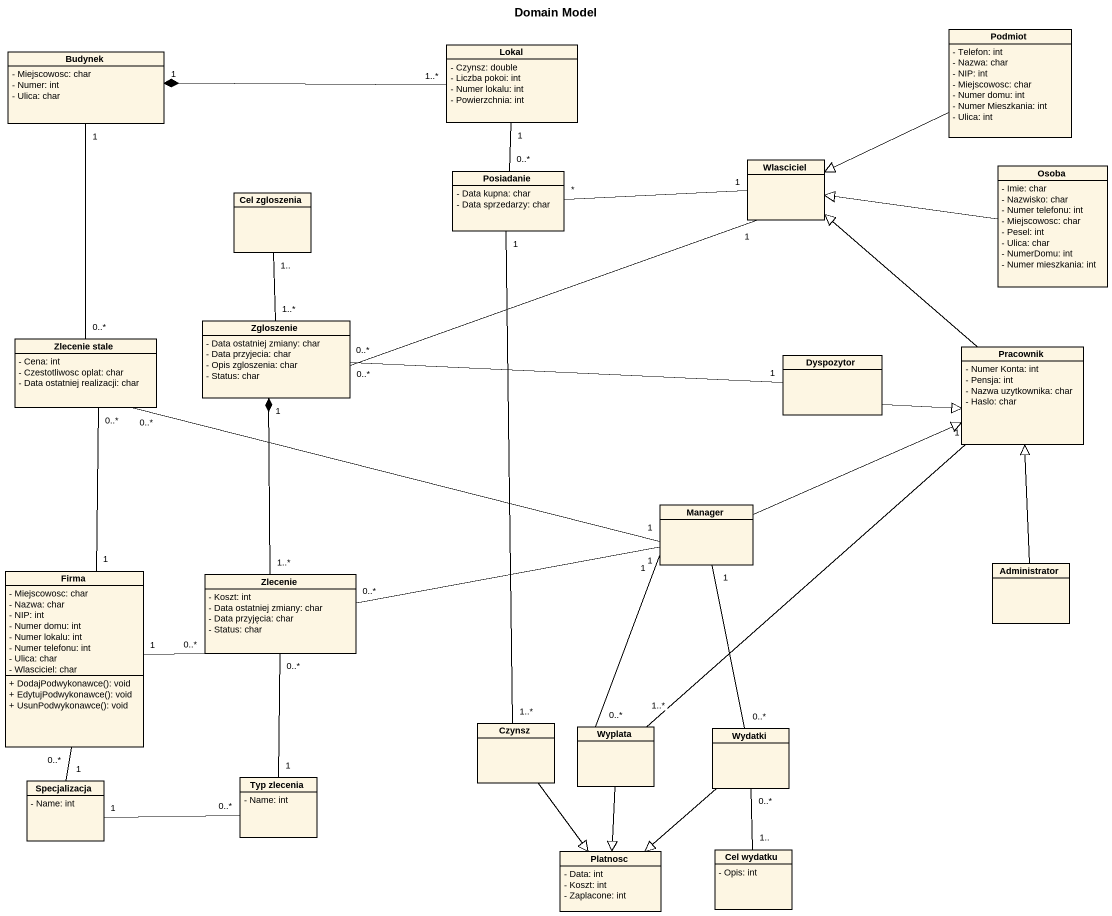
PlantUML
@startuml
title Domain Model
hide circle
hide empty members
skinparam classAttributeIconSize 0
class Podmiot {
  - Telefon: int
  - Nazwa: char
  - NIP: int
  - Miejscowosc: char
  - Numer domu: int
  - Numer Mieszkania: int
  - Ulica: int
}
class Budynek {
  - Miejscowosc: char
  - Numer: int
  - Ulica: char
}
class Lokal {
  - Czynsz: double
  - Liczba pokoi: int
  - Numer lokalu: int
  - Powierzchnia: int
}
class "Cel zgloszenia" as Cel_zgloszenia
class Posiadanie {
  - Data kupna: char
  - Data sprzedarzy: char
}
class Wlasciciel
class Osoba {
  - Imie: char
  - Nazwisko: char
  - Numer telefonu: int
  - Miejscowosc: char
  - Pesel: int
  - Ulica: char
  - NumerDomu: int
  - Numer mieszkania: int
}
class "Zlecenie stale" as Zlecenie_stale {
  - Cena: int
  - Czestotliwosc oplat: char
  - Data ostatniej realizacji: char
}
class Zgloszenie {
  - Data ostatniej zmiany: char
  - Data przyjecia: char
  - Opis zgloszenia: char
  - Status: char
}
class Pracownik {
  - Numer Konta: int
  - Pensja: int
  - Nazwa uzytkownika: char
  - Haslo: char
}
class Dyspozytor
class Manager
class Firma {
  - Miejscowosc: char
  - Nazwa: char
  - NIP: int
  - Numer domu: int
  - Numer lokalu: int
  - Numer telefonu: int
  - Ulica: char
  - Wlasciciel: char
  + DodajPodwykonawce(): void
  + EdytujPodwykonawce(): void
  + UsunPodwykonawce(): void
}
class Zlecenie {
  - Koszt: int
  - Data ostatniej zmiany: char
  - Data przyjęcia: char
  - Status: char
}
class Administrator
class Czynsz
class Wyplata
class Wydatki
class Specjalizacja {
  - Name: int
}
class "Typ zlecenia" as Typ_zlecenia {
  - Name: int
}
class "Cel wydatku" as Cel_wydatku {
  - Opis: int
}
class Platnosc {
  - Data: int
  - Koszt: int
  - Zaplacone: int
}
Podmiot -left-|> Wlasciciel
Lokal "1..*" -left-* "1" Budynek
Lokal "1" -- "0..*" Posiadanie
Cel_zgloszenia "1.." -- "1..*" Zgloszenie
Wlasciciel "1" -left- "*" Posiadanie
Osoba -left-|> Wlasciciel
Zlecenie_stale "0..*" -up- "1" Budynek
Zlecenie_stale "0..*" -right- "1" Manager
Zlecenie_stale "0..*" -- "1" Firma
Zgloszenie "0..*" -right- "1" Wlasciciel
Pracownik -up-|> Wlasciciel
Dyspozytor "1" -left- "0..*" Zgloszenie
Dyspozytor -right-|> Pracownik
Manager -right-|> Pracownik
Manager "1" -left- "0..*" Zlecenie
Firma "1" -right- "0..*" Zlecenie
Zlecenie "1..*" -up-* "1" Zgloszenie
Administrator -up-|> Pracownik
Czynsz "1..*" -up- "1" Posiadanie
Czynsz --|> Platnosc
Wyplata "1..*" -up- "1" Pracownik
Wyplata "0..*" -up- "1" Manager
Wyplata --|> Platnosc
Wydatki "0..*" -up- "1" Manager
Wydatki --|> Platnosc
Specjalizacja "1" -up- "0..*" Firma
Specjalizacja "1" -right- "0..*" Typ_zlecenia
Typ_zlecenia "1" -up- "0..*" Zlecenie
Cel_wydatku "1.." -up- "0..*" Wydatki
@enduml
